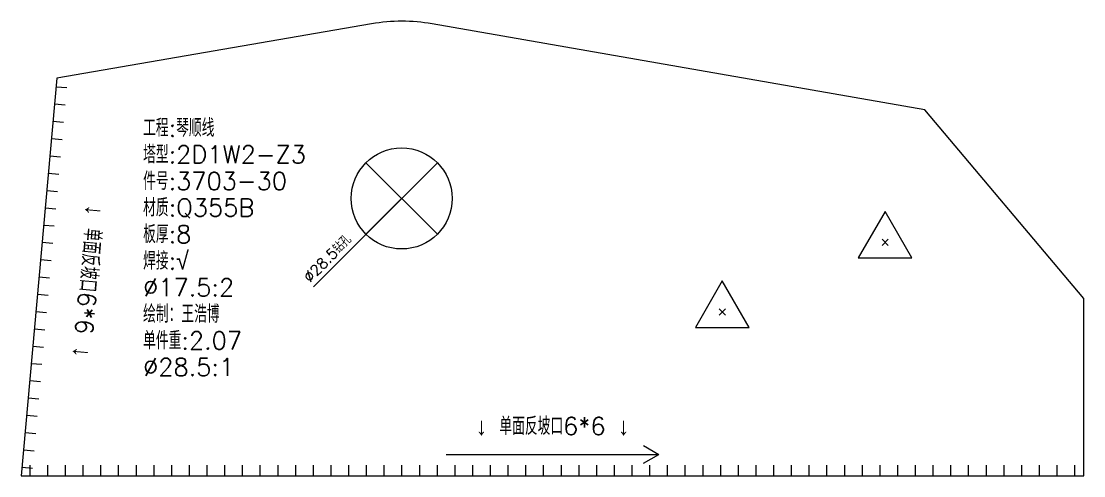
# Model space of a CAD drawing. Extents: x -580 to 8755, y 0 to 14723.
# Drawn here: x 3880 to 4180, y 667.9 to 796.1 of the extents above; entities that cross this region are included whole.
import ezdxf
from ezdxf.enums import TextEntityAlignment as Align

# ---------------------------------------------------------------- set-up
doc = ezdxf.new("R2010")
doc.units = 0
doc.header["$MEASUREMENT"] = 0
doc.layers.add('1', color=7, linetype='CONTINUOUS', lineweight=25)
doc.styles.get("Standard").update_dxf_attribs({"font": 'simplex.shx', "width": 0.7, "height": 3, "bigfont": 'gbhzfs.shx'})

msp = doc.modelspace()

# ---------------------------------------------------------------- linework, layer by layer
at = {"layer": '1', "color": 7, "linetype": 'Continuous', "lineweight": 18}
for p, q in [((3978.93014, 795.36095), (3890.05779, 780.06077)), ((4135.13468, 771.1011), (3995.99567, 795.34377)), ((3890.05779, 780.06077), (3880, 667.85589)), ((4180, 717.85589), (4135.13468, 771.1011)), ((3997.48957, 756.16212), (3962.48778, 721.16033)), ((4180, 667.85589), (4180, 717.85589)), ((3880, 667.85589), (4180, 667.85589))]:
    msp.add_line(p, q, dxfattribs=at)
at = {"layer": '1', "color": 7, "linetype": 'Continuous', "lineweight": 13}
for p, q in [((3889.83914, 777.62153), (3892.82716, 777.35369)), ((3889.40185, 772.74306), (3892.38986, 772.47522)), ((3888.96455, 767.86459), (3891.95257, 767.59675)), ((3888.52725, 762.98612), (3891.51527, 762.71828)), ((3888.08996, 758.10764), (3891.07798, 757.8398)), ((3977.33855, 736.0111), (3997.48805, 756.1606)), ((3997.48805, 736.0111), (3977.33855, 756.1606)), ((3887.65266, 753.22917), (3890.64068, 752.96133)), ((3887.21537, 748.3507), (3890.20339, 748.08286)), ((3886.77807, 743.47222), (3889.76609, 743.20438)), ((4123.92286, 742.44395), (4116.34536, 729.31895)), ((4131.50036, 729.31895), (4123.92286, 742.44395)), ((3886.34078, 738.59375), (3889.3288, 738.32591)), ((3885.90348, 733.71528), (3888.8915, 733.44744)), ((4123.04786, 732.81895), (4124.79786, 734.56895)), ((4124.79786, 732.81895), (4123.04786, 734.56895)), ((4116.34536, 729.31895), (4131.50036, 729.31895)), ((3885.46619, 728.83681), (3888.45421, 728.56897)), ((3885.02889, 723.95833), (3888.01691, 723.69049)), ((4077.93895, 722.81039), (4070.36145, 709.68539)), ((4085.51645, 709.68539), (4077.93895, 722.81039)), ((3884.5916, 719.07986), (3887.57962, 718.81202)), ((3884.1543, 714.20139), (3887.14232, 713.93355)), ((4077.06395, 713.18539), (4078.81395, 714.93539)), ((4078.81395, 713.18539), (4077.06395, 714.93539)), ((3883.71701, 709.32291), (3886.70503, 709.05507)), ((4070.36145, 709.68539), (4085.51645, 709.68539)), ((3883.27971, 704.44444), (3886.26773, 704.1766)), ((3882.84242, 699.56597), (3885.83044, 699.29813)), ((3882.40512, 694.68749), (3885.39314, 694.41966)), ((3881.96783, 689.80902), (3884.95585, 689.54118)), ((3881.53053, 684.93055), (3884.51855, 684.66271)), ((3881.09324, 680.05208), (3884.08126, 679.78424)), ((3880.65594, 675.1736), (3883.64396, 674.90576)), ((4055.66987, 676.35589), (4060, 673.85589)), ((4000, 673.85589), (4060, 673.85589)), ((4055.66987, 671.35589), (4060, 673.85589)), ((3880.21865, 670.29513), (3883.20667, 670.02729)), ((3882.5, 667.85589), (3882.5, 670.85589)), ((3887.5, 667.85589), (3887.5, 670.85589)), ((3892.5, 667.85589), (3892.5, 670.85589)), ((3897.5, 667.85589), (3897.5, 670.85589)), ((3902.5, 667.85589), (3902.5, 670.85589)), ((3907.5, 667.85589), (3907.5, 670.85589)), ((3912.5, 667.85589), (3912.5, 670.85589)), ((3917.5, 667.85589), (3917.5, 670.85589)), ((3922.5, 667.85589), (3922.5, 670.85589)), ((3927.5, 667.85589), (3927.5, 670.85589)), ((3932.5, 667.85589), (3932.5, 670.85589)), ((3937.5, 667.85589), (3937.5, 670.85589)), ((3942.5, 667.85589), (3942.5, 670.85589)), ((3947.5, 667.85589), (3947.5, 670.85589)), ((3952.5, 667.85589), (3952.5, 670.85589)), ((3957.5, 667.85589), (3957.5, 670.85589)), ((3962.5, 667.85589), (3962.5, 670.85589)), ((3967.5, 667.85589), (3967.5, 670.85589)), ((3972.5, 667.85589), (3972.5, 670.85589)), ((3977.5, 667.85589), (3977.5, 670.85589)), ((3982.5, 667.85589), (3982.5, 670.85589)), ((3987.5, 667.85589), (3987.5, 670.85589)), ((3992.5, 667.85589), (3992.5, 670.85589)), ((3997.5, 667.85589), (3997.5, 670.85589)), ((4002.5, 667.85589), (4002.5, 670.85589)), ((4007.5, 667.85589), (4007.5, 670.85589)), ((4012.5, 667.85589), (4012.5, 670.85589)), ((4017.5, 667.85589), (4017.5, 670.85589)), ((4022.5, 667.85589), (4022.5, 670.85589)), ((4027.5, 667.85589), (4027.5, 670.85589)), ((4032.5, 667.85589), (4032.5, 670.85589)), ((4037.5, 667.85589), (4037.5, 670.85589)), ((4042.5, 667.85589), (4042.5, 670.85589)), ((4047.5, 667.85589), (4047.5, 670.85589)), ((4052.5, 667.85589), (4052.5, 670.85589)), ((4057.5, 667.85589), (4057.5, 670.85589)), ((4062.5, 667.85589), (4062.5, 670.85589)), ((4067.5, 667.85589), (4067.5, 670.85589)), ((4072.5, 667.85589), (4072.5, 670.85589)), ((4077.5, 667.85589), (4077.5, 670.85589)), ((4082.5, 667.85589), (4082.5, 670.85589)), ((4087.5, 667.85589), (4087.5, 670.85589)), ((4092.5, 667.85589), (4092.5, 670.85589)), ((4097.5, 667.85589), (4097.5, 670.85589)), ((4102.5, 667.85589), (4102.5, 670.85589)), ((4107.5, 667.85589), (4107.5, 670.85589)), ((4112.5, 667.85589), (4112.5, 670.85589)), ((4117.5, 667.85589), (4117.5, 670.85589)), ((4122.5, 667.85589), (4122.5, 670.85589)), ((4127.5, 667.85589), (4127.5, 670.85589)), ((4132.5, 667.85589), (4132.5, 670.85589)), ((4137.5, 667.85589), (4137.5, 670.85589)), ((4142.5, 667.85589), (4142.5, 670.85589)), ((4147.5, 667.85589), (4147.5, 670.85589)), ((4152.5, 667.85589), (4152.5, 670.85589)), ((4157.5, 667.85589), (4157.5, 670.85589)), ((4162.5, 667.85589), (4162.5, 670.85589)), ((4167.5, 667.85589), (4167.5, 670.85589)), ((4172.5, 667.85589), (4172.5, 670.85589)), ((4177.5, 667.85589), (4177.5, 670.85589))]:
    msp.add_line(p, q, dxfattribs=at)
at = {"layer": '1', "color": 9, "linetype": 'Continuous', "lineweight": 18}
msp.add_line((3985.99908, 747.50006), (3988.82751, 744.67163), dxfattribs=at)
at = {"layer": '1', "color": 7, "linetype": 'Continuous', "lineweight": 13}
msp.add_circle((3987.4133, 746.08585), 14.25, dxfattribs=at)
at = {"layer": '1', "color": 7, "linetype": 'Continuous', "lineweight": 18}
msp.add_arc((3987.4133, 746.08586), 49.99999, 80.116375, 99.7682359, dxfattribs=at)

# ---------------------------------------------------------------- texts
for s, p in [('工程:琴顺线', (3914.40426, 762.00725)), ('塔型:2D1W2-Z3', (3914.40426, 754.50725)), ('件号:3703-30', (3914.40426, 747.00725)), ('材质:Q355B', (3914.40426, 739.50725)), ('板厚:8', (3914.40426, 732.00725)), ('焊接:√', (3914.40426, 724.50725)), ('%%c17.5:2', (3914.40426, 717.00725)), ('绘制：王浩博', (3914.40426, 709.50725)), ('单件重:2.07', (3914.40426, 702.00725)), ('%%c28.5:1', (3914.40426, 694.50725))]:
    msp.add_text(s, height=5, dxfattribs=at).set_placement(p, align=Align.BOTTOM_LEFT)
msp.add_text('↓ 单面反坡口6*6 ↓', height=5, rotation=265, dxfattribs=at).set_placement((3894.98896, 723.06553), align=Align.BOTTOM_CENTER)
msp.add_text('%%c28.5钻孔', height=3, rotation=45, dxfattribs=at).set_placement((3962.13423, 721.51389), align=Align.BOTTOM_LEFT)
msp.add_text('↓ 单面反坡口6*6 ↓', height=5, dxfattribs=at).set_placement((4030, 677.85589), align=Align.BOTTOM_CENTER)

doc.saveas('drawing.dxf')
